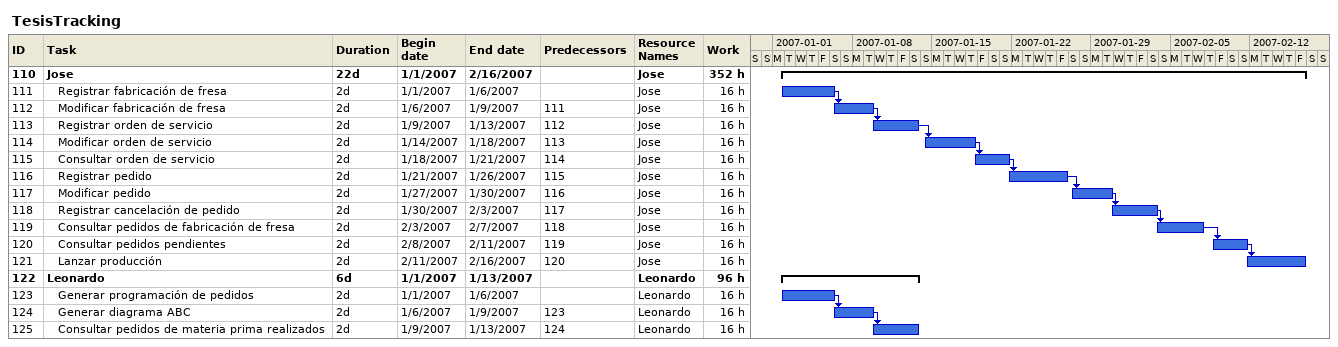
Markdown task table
TesisTracking

| ID | Level | Task | Duration | Start | Finish | Predecessors | Resources | Work (h) |
|---|---|---|---|---|---|---|---|---|
| 110 | 1 | **Jose** | 22d | 2007-01-01 | 2007-02-16 |  | Jose | 352 |
| 111 | 2 | Registrar fabricación de fresa | 2d | 2007-01-01 | 2007-01-06 |  | Jose | 16 |
| 112 | 2 | Modificar fabricación de fresa | 2d | 2007-01-06 | 2007-01-09 | 111 | Jose | 16 |
| 113 | 2 | Registrar orden de servicio | 2d | 2007-01-09 | 2007-01-13 | 112 | Jose | 16 |
| 114 | 2 | Modificar orden de servicio | 2d | 2007-01-14 | 2007-01-18 | 113 | Jose | 16 |
| 115 | 2 | Consultar orden de servicio | 2d | 2007-01-18 | 2007-01-21 | 114 | Jose | 16 |
| 116 | 2 | Registrar pedido | 2d | 2007-01-21 | 2007-01-26 | 115 | Jose | 16 |
| 117 | 2 | Modificar pedido | 2d | 2007-01-27 | 2007-01-30 | 116 | Jose | 16 |
| 118 | 2 | Registrar cancelación de pedido | 2d | 2007-01-30 | 2007-02-03 | 117 | Jose | 16 |
| 119 | 2 | Consultar pedidos de fabricación de fresa | 2d | 2007-02-03 | 2007-02-07 | 118 | Jose | 16 |
| 120 | 2 | Consultar pedidos pendientes | 2d | 2007-02-08 | 2007-02-11 | 119 | Jose | 16 |
| 121 | 2 | Lanzar producción | 2d | 2007-02-11 | 2007-02-16 | 120 | Jose | 16 |
| 122 | 1 | **Leonardo** | 6d | 2007-01-01 | 2007-01-13 |  | Leonardo | 96 |
| 123 | 2 | Generar programación de pedidos | 2d | 2007-01-01 | 2007-01-06 |  | Leonardo | 16 |
| 124 | 2 | Generar diagrama ABC | 2d | 2007-01-06 | 2007-01-09 | 123 | Leonardo | 16 |
| 125 | 2 | Consultar pedidos de materia prima realizados | 2d | 2007-01-09 | 2007-01-13 | 124 | Leonardo | 16 |
